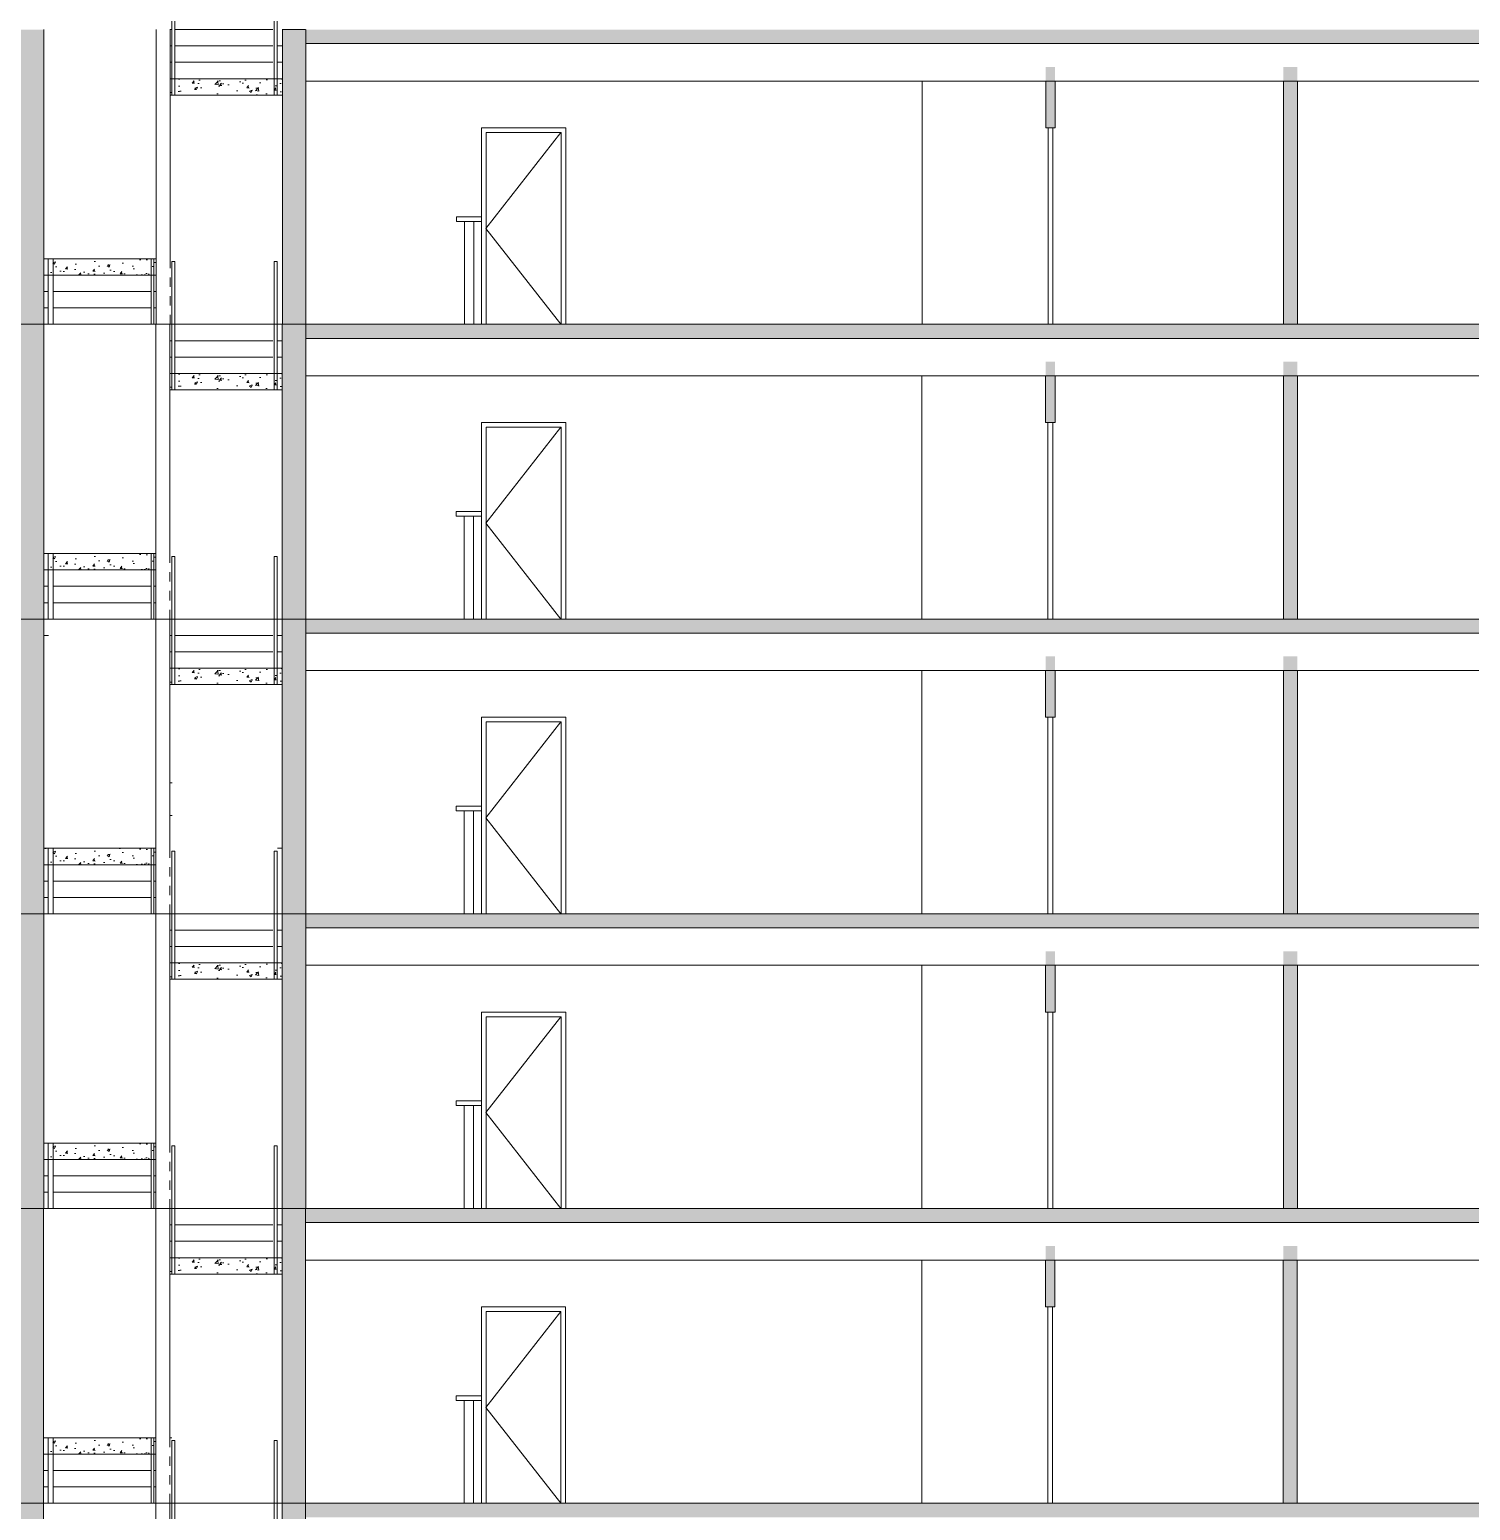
# Model space of a CAD drawing. Header units: millimetres. Extents: x 2878 to 6301, y 540 to 1980.
# Drawn here: x 3053.64 to 3069.04, y 969.55 to 985.38 of the extents above; entities that cross this region are included whole.
import ezdxf

# ---------------------------------------------------------------- set-up
doc = ezdxf.new("R2010")
doc.units = ezdxf.units.MM
doc.header["$LTSCALE"] = 4
doc.linetypes.add('HIDDEN', pattern=[0.375, 0.25, -0.125])
for name, color, linetype, lineweight in [('ALVENARIA', 4, 'Continuous', 20), ('COTAS', 35, 'Continuous', 5), ('PORTA', 2, 'Continuous', 20), ('SOLEIRA', 1, 'Continuous', 5)]:
    doc.layers.add(name, color=color, linetype=linetype, lineweight=lineweight)

msp = doc.modelspace()

# ---------------------------------------------------------------- hatches: boundary and pattern name
at = {"layer": 'PORTA', "ltscale": 9}
h = msp.add_hatch(dxfattribs=at)
h.set_pattern_fill('AR-CONC', color=256, scale=0.0051)
h.set_pattern_definition([(50, (124.5534, -322.1159), (0.92914181, -0.08128934), [0.097155, -1.068705]), (355, (124.5534, -322.1159), (-0.17974145, 0.9743899), [0.077724, -0.85496698]), (100.451445, (124.6308, -322.1227), (0.74940036, 0.89310053), [0.08256904, -0.90826025]), (46.1842, (124.5534, -321.8568), (1.3825031, -0.21441587), [0.1457325, -1.6030575]), (96.63556, (124.6686, -321.8747), (1.2107611, 1.26187324), [0.1238536, -1.3623916]), (351.18415, (124.5534, -321.8568), (1.2107611, 1.26187324), [0.11658583, -1.28244463]), (21, (124.6829, -321.9216), (0.7732334, -0.52155251), [0.097155, -1.068705]), (326, (124.6829, -321.9216), (0.31519034, 0.93935863), [0.077724, -0.854964]), (71.451445, (124.7474, -321.9651), (1.08842374, 0.41780612), [0.08256904, -0.90825868]), (37.5, (124.5534, -322.11592), (0.015751877, 0.431230698), [0, -0.8446008, 0, -0.867918, 0, -0.8582025]), (7.5, (124.5534, -322.1159), (0.34078028, 0.51092093), [0, -0.4948428, 0, -0.8251698, 0, -0.3270885]), (327.5, (124.26452, -322.11592), (0.691512035, -0.029216594), [0, -0.32385, 0, -1.010412, 0, -1.340739]), (317.5, (124.135, -322.1159), (0.75545883, 0.1296751), [0, -0.421005, 0, -0.6710172, 0, -0.952119])])
h.paths.add_polyline_path([(3077.793, 985.379), (3056.592, 985.379), (3056.592, 985.229), (3077.793, 985.229)])
h.paths.add_polyline_path([(3053.792, 985.379), (3053.543, 985.379), (3053.543, 982.229), (3053.792, 982.229)])
h.paths.add_polyline_path([(3056.592, 985.379), (3056.343, 985.379), (3056.343, 982.229), (3056.592, 982.229)])
h.paths.add_polyline_path([(3064.603, 984.979), (3064.503, 984.979), (3064.503, 984.329), (3064.603, 984.329)])
h.paths.add_polyline_path([(3067.193, 984.979), (3067.043, 984.979), (3067.043, 982.229), (3067.193, 982.229)])
at = {"layer": 'PORTA'}
h = msp.add_hatch(dxfattribs=at)
h.set_pattern_fill('AR-CONC', color=256, scale=0.0016)
h.set_pattern_definition([(50, (124.55166, -322.11592), (0.29149547, -0.025502537), [0.03048, -0.33528]), (355, (124.55166, -322.11592), (-0.056389474, 0.305690952), [0.024384, -0.268224935]), (100.451445, (124.57595, -322.11805), (0.235105995, 0.280188403), [0.025904014, -0.28494439]), (46.1842, (124.55166, -322.03464), (0.433726465, -0.067267725), [0.04572, -0.50292]), (96.635558, (124.5878, -322.04025), (0.379846614, 0.3958818), [0.03885604, -0.42741697]), (351.184151, (124.55166, -322.03464), (0.379846615, 0.3958818), [0.03657595, -0.40233557]), (21, (124.5923, -322.05496), (0.242583026, -0.163624317), [0.03048, -0.33528]), (326, (124.5923, -322.05496), (0.098883245, 0.294700746), [0.024384, -0.268224]), (71.451445, (124.61251, -322.0686), (0.34146627, 0.13107643), [0.025904014, -0.2849439]), (37.5, (124.55166, -322.11592), (0.0049417652, 0.1352880622), [0, -0.2649728, 0, -0.272288, 0, -0.26924]), (7.5, (124.55166, -322.11592), (0.10691146, 0.16028892), [0, -0.1552448, 0, -0.2588768, 0, -0.102616]), (327.5, (124.46103, -322.11592), (0.2169449523, -0.0091659904), [0, -0.1016, 0, -0.316992, 0, -0.420624]), (317.5, (124.4204, -322.11592), (0.23700669, 0.040682386), [0, -0.13208, 0, -0.2105152, 0, -0.298704])])
h.paths.add_polyline_path([(3053.79, 982.929), (3054.99, 982.929), (3054.99, 982.754), (3053.79, 982.754)])
h.paths.add_polyline_path([(3055.14, 984.854), (3056.34, 984.854), (3056.34, 984.679), (3055.14, 984.679)])
at = {"layer": 'PORTA', "ltscale": 9}
h = msp.add_hatch(dxfattribs=at)
h.set_pattern_fill('AR-CONC', color=256, scale=0.0051)
h.set_pattern_definition([(50, (124.5525, -325.2659), (0.92914181, -0.08128934), [0.097155, -1.068705]), (355, (124.5525, -325.2659), (-0.17974145, 0.9743899), [0.077724, -0.85496698]), (100.451445, (124.62995, -325.2727), (0.74940036, 0.89310053), [0.08256904, -0.90826025]), (46.1842, (124.5525, -325.0068), (1.3825031, -0.21441587), [0.1457325, -1.6030575]), (96.63556, (124.6677, -325.0247), (1.2107611, 1.26187324), [0.1238536, -1.3623916]), (351.18415, (124.5525, -325.0068), (1.2107611, 1.26187324), [0.11658583, -1.28244463]), (21, (124.6821, -325.0716), (0.7732334, -0.52155251), [0.097155, -1.068705]), (326, (124.6821, -325.0716), (0.31519034, 0.93935863), [0.077724, -0.854964]), (71.451445, (124.7465, -325.1151), (1.08842374, 0.41780612), [0.08256904, -0.90825868]), (37.5, (124.55253, -325.26592), (0.015751877, 0.431230698), [0, -0.8446008, 0, -0.867918, 0, -0.8582025]), (7.5, (124.55253, -325.2659), (0.34078028, 0.51092093), [0, -0.4948428, 0, -0.8251698, 0, -0.3270885]), (327.5, (124.26365, -325.26592), (0.691512035, -0.029216594), [0, -0.32385, 0, -1.010412, 0, -1.340739]), (317.5, (124.1341, -325.2659), (0.75545883, 0.1296751), [0, -0.421005, 0, -0.6710172, 0, -0.952119])])
h.paths.add_polyline_path([(3077.793, 982.229), (3056.592, 982.229), (3056.592, 982.079), (3077.793, 982.079)])
h.paths.add_polyline_path([(3053.792, 982.229), (3053.542, 982.229), (3053.542, 979.079), (3053.792, 979.079)])
h.paths.add_polyline_path([(3056.592, 982.229), (3056.342, 982.229), (3056.342, 979.079), (3056.592, 979.079)])
h.paths.add_polyline_path([(3064.602, 981.829), (3064.502, 981.829), (3064.502, 981.179), (3064.602, 981.179)])
h.paths.add_polyline_path([(3067.193, 981.829), (3067.043, 981.829), (3067.043, 979.079), (3067.193, 979.079)])
at = {"layer": 'PORTA'}
h = msp.add_hatch(dxfattribs=at)
h.set_pattern_fill('AR-CONC', color=256, scale=0.0016)
h.set_pattern_definition([(50, (124.55166, -325.26592), (0.29149547, -0.025502537), [0.03048, -0.33528]), (355, (124.55166, -325.26592), (-0.056389474, 0.305690952), [0.024384, -0.268224935]), (100.451445, (124.57595, -325.26805), (0.235105995, 0.280188403), [0.025904014, -0.28494439]), (46.1842, (124.55166, -325.18464), (0.433726465, -0.067267725), [0.04572, -0.50292]), (96.635558, (124.5878, -325.19025), (0.379846614, 0.3958818), [0.03885604, -0.42741697]), (351.184151, (124.55166, -325.18464), (0.379846615, 0.3958818), [0.03657595, -0.40233557]), (21, (124.5923, -325.20496), (0.242583026, -0.163624317), [0.03048, -0.33528]), (326, (124.5923, -325.20496), (0.098883245, 0.294700746), [0.024384, -0.268224]), (71.451445, (124.61251, -325.2186), (0.34146627, 0.13107643), [0.025904014, -0.2849439]), (37.5, (124.55166, -325.26592), (0.0049417652, 0.1352880622), [0, -0.2649728, 0, -0.272288, 0, -0.26924]), (7.5, (124.55166, -325.26592), (0.10691146, 0.16028892), [0, -0.1552448, 0, -0.2588768, 0, -0.102616]), (327.5, (124.46103, -325.26592), (0.2169449523, -0.0091659904), [0, -0.1016, 0, -0.316992, 0, -0.420624]), (317.5, (124.4204, -325.26592), (0.23700669, 0.040682386), [0, -0.13208, 0, -0.2105152, 0, -0.298704])])
h.paths.add_polyline_path([(3053.79, 979.779), (3054.99, 979.779), (3054.99, 979.604), (3053.79, 979.604)])
h.paths.add_polyline_path([(3055.14, 981.704), (3056.34, 981.704), (3056.34, 981.529), (3055.14, 981.529)])
at = {"layer": 'PORTA', "ltscale": 9}
h = msp.add_hatch(dxfattribs=at)
h.set_pattern_fill('AR-CONC', color=256, scale=0.0051)
h.set_pattern_definition([(50, (124.5525, -328.4159), (0.92914181, -0.08128934), [0.097155, -1.068705]), (355, (124.5525, -328.4159), (-0.17974145, 0.9743899), [0.077724, -0.85496698]), (100.451445, (124.62995, -328.4227), (0.74940036, 0.89310053), [0.08256904, -0.90826025]), (46.1842, (124.5525, -328.1568), (1.3825031, -0.21441587), [0.1457325, -1.6030575]), (96.63556, (124.6677, -328.1747), (1.2107611, 1.26187324), [0.1238536, -1.3623916]), (351.18415, (124.5525, -328.1568), (1.2107611, 1.26187324), [0.11658583, -1.28244463]), (21, (124.6821, -328.2216), (0.7732334, -0.52155251), [0.097155, -1.068705]), (326, (124.6821, -328.2216), (0.31519034, 0.93935863), [0.077724, -0.854964]), (71.451445, (124.7465, -328.2651), (1.08842374, 0.41780612), [0.08256904, -0.90825868]), (37.5, (124.55253, -328.41592), (0.015751877, 0.431230698), [0, -0.8446008, 0, -0.867918, 0, -0.8582025]), (7.5, (124.55253, -328.4159), (0.34078028, 0.51092093), [0, -0.4948428, 0, -0.8251698, 0, -0.3270885]), (327.5, (124.26365, -328.41592), (0.691512035, -0.029216594), [0, -0.32385, 0, -1.010412, 0, -1.340739]), (317.5, (124.1341, -328.4159), (0.75545883, 0.1296751), [0, -0.421005, 0, -0.6710172, 0, -0.952119])])
h.paths.add_polyline_path([(3077.793, 979.079), (3056.592, 979.079), (3056.592, 978.929), (3077.793, 978.929)])
h.paths.add_polyline_path([(3053.792, 979.079), (3053.542, 979.079), (3053.542, 975.929), (3053.792, 975.929)])
h.paths.add_polyline_path([(3056.592, 979.079), (3056.342, 979.079), (3056.342, 975.929), (3056.592, 975.929)])
h.paths.add_polyline_path([(3064.602, 978.679), (3064.502, 978.679), (3064.502, 978.029), (3064.602, 978.029)])
h.paths.add_polyline_path([(3067.193, 978.679), (3067.043, 978.679), (3067.043, 975.929), (3067.193, 975.929)])
at = {"layer": 'PORTA'}
h = msp.add_hatch(dxfattribs=at)
h.set_pattern_fill('AR-CONC', color=256, scale=0.0016)
h.set_pattern_definition([(50, (124.55166, -328.41592), (0.29149547, -0.025502537), [0.03048, -0.33528]), (355, (124.55166, -328.41592), (-0.056389474, 0.305690952), [0.024384, -0.268224935]), (100.451445, (124.57595, -328.41805), (0.235105995, 0.280188403), [0.025904014, -0.28494439]), (46.1842, (124.55166, -328.33464), (0.433726465, -0.067267725), [0.04572, -0.50292]), (96.635558, (124.5878, -328.34025), (0.379846614, 0.3958818), [0.03885604, -0.42741697]), (351.184151, (124.55166, -328.33464), (0.379846615, 0.3958818), [0.03657595, -0.40233557]), (21, (124.5923, -328.35496), (0.242583026, -0.163624317), [0.03048, -0.33528]), (326, (124.5923, -328.35496), (0.098883245, 0.294700746), [0.024384, -0.268224]), (71.451445, (124.61251, -328.3686), (0.34146627, 0.13107643), [0.025904014, -0.2849439]), (37.5, (124.55166, -328.41592), (0.0049417652, 0.1352880622), [0, -0.2649728, 0, -0.272288, 0, -0.26924]), (7.5, (124.55166, -328.41592), (0.10691146, 0.16028892), [0, -0.1552448, 0, -0.2588768, 0, -0.102616]), (327.5, (124.46103, -328.41592), (0.2169449523, -0.0091659904), [0, -0.1016, 0, -0.316992, 0, -0.420624]), (317.5, (124.4204, -328.41592), (0.23700669, 0.040682386), [0, -0.13208, 0, -0.2105152, 0, -0.298704])])
h.paths.add_polyline_path([(3053.79, 976.629), (3054.99, 976.629), (3054.99, 976.454), (3053.79, 976.454)])
h.paths.add_polyline_path([(3055.14, 978.554), (3056.34, 978.554), (3056.34, 978.379), (3055.14, 978.379)])
at = {"layer": 'PORTA', "ltscale": 9}
h = msp.add_hatch(dxfattribs=at)
h.set_pattern_fill('AR-CONC', color=256, scale=0.0051)
h.set_pattern_definition([(50, (124.5525, -331.5659), (0.92914181, -0.08128934), [0.097155, -1.068705]), (355, (124.5525, -331.5659), (-0.17974145, 0.9743899), [0.077724, -0.85496698]), (100.451445, (124.62995, -331.5727), (0.74940036, 0.89310053), [0.08256904, -0.90826025]), (46.1842, (124.5525, -331.3068), (1.3825031, -0.21441587), [0.1457325, -1.6030575]), (96.63556, (124.6677, -331.3247), (1.2107611, 1.26187324), [0.1238536, -1.3623916]), (351.18415, (124.5525, -331.3068), (1.2107611, 1.26187324), [0.11658583, -1.28244463]), (21, (124.6821, -331.3716), (0.7732334, -0.52155251), [0.097155, -1.068705]), (326, (124.6821, -331.3716), (0.31519034, 0.93935863), [0.077724, -0.854964]), (71.451445, (124.7465, -331.4151), (1.08842374, 0.41780612), [0.08256904, -0.90825868]), (37.5, (124.55253, -331.56592), (0.015751877, 0.431230698), [0, -0.8446008, 0, -0.867918, 0, -0.8582025]), (7.5, (124.55253, -331.5659), (0.34078028, 0.51092093), [0, -0.4948428, 0, -0.8251698, 0, -0.3270885]), (327.5, (124.26365, -331.56592), (0.691512035, -0.029216594), [0, -0.32385, 0, -1.010412, 0, -1.340739]), (317.5, (124.1341, -331.5659), (0.75545883, 0.1296751), [0, -0.421005, 0, -0.6710172, 0, -0.952119])])
h.paths.add_polyline_path([(3077.793, 975.929), (3056.592, 975.929), (3056.592, 975.779), (3077.793, 975.779)])
h.paths.add_polyline_path([(3053.792, 975.929), (3053.542, 975.929), (3053.542, 972.779), (3053.792, 972.779)])
h.paths.add_polyline_path([(3056.592, 975.929), (3056.342, 975.929), (3056.342, 972.779), (3056.592, 972.779)])
h.paths.add_polyline_path([(3064.602, 975.529), (3064.502, 975.529), (3064.502, 974.879), (3064.602, 974.879)])
h.paths.add_polyline_path([(3067.193, 975.529), (3067.043, 975.529), (3067.043, 972.779), (3067.193, 972.779)])
at = {"layer": 'PORTA'}
h = msp.add_hatch(dxfattribs=at)
h.set_pattern_fill('AR-CONC', color=256, scale=0.0016)
h.set_pattern_definition([(50, (124.55166, -331.56592), (0.29149547, -0.025502537), [0.03048, -0.33528]), (355, (124.55166, -331.56592), (-0.056389474, 0.305690952), [0.024384, -0.268224935]), (100.451445, (124.57595, -331.56805), (0.235105995, 0.280188403), [0.025904014, -0.28494439]), (46.1842, (124.55166, -331.48464), (0.433726465, -0.067267725), [0.04572, -0.50292]), (96.635558, (124.5878, -331.49025), (0.379846614, 0.3958818), [0.03885604, -0.42741697]), (351.184151, (124.55166, -331.48464), (0.379846615, 0.3958818), [0.03657595, -0.40233557]), (21, (124.5923, -331.50496), (0.242583026, -0.163624317), [0.03048, -0.33528]), (326, (124.5923, -331.50496), (0.098883245, 0.294700746), [0.024384, -0.268224]), (71.451445, (124.61251, -331.5186), (0.34146627, 0.13107643), [0.025904014, -0.2849439]), (37.5, (124.55166, -331.56592), (0.0049417652, 0.1352880622), [0, -0.2649728, 0, -0.272288, 0, -0.26924]), (7.5, (124.55166, -331.56592), (0.10691146, 0.16028892), [0, -0.1552448, 0, -0.2588768, 0, -0.102616]), (327.5, (124.46103, -331.56592), (0.2169449523, -0.0091659904), [0, -0.1016, 0, -0.316992, 0, -0.420624]), (317.5, (124.4204, -331.56592), (0.23700669, 0.040682386), [0, -0.13208, 0, -0.2105152, 0, -0.298704])])
h.paths.add_polyline_path([(3053.79, 973.479), (3054.99, 973.479), (3054.99, 973.304), (3053.79, 973.304)])
h.paths.add_polyline_path([(3055.14, 975.404), (3056.34, 975.404), (3056.34, 975.229), (3055.14, 975.229)])
at = {"layer": 'PORTA', "ltscale": 9}
h = msp.add_hatch(dxfattribs=at)
h.set_pattern_fill('AR-CONC', color=256, scale=0.0051)
h.set_pattern_definition([(50, (124.55166, -334.7159), (0.92914181, -0.08128934), [0.097155, -1.068705]), (355, (124.5517, -334.7159), (-0.17974145, 0.9743899), [0.077724, -0.85496698]), (100.451445, (124.6291, -334.7227), (0.74940036, 0.89310053), [0.08256904, -0.90826025]), (46.1842, (124.5517, -334.4568), (1.3825031, -0.21441587), [0.1457325, -1.6030575]), (96.63556, (124.6669, -334.4747), (1.2107611, 1.26187324), [0.1238536, -1.3623916]), (351.18415, (124.5517, -334.4568), (1.2107611, 1.26187324), [0.11658583, -1.28244463]), (21, (124.6812, -334.5216), (0.7732334, -0.52155251), [0.097155, -1.068705]), (326, (124.6812, -334.5216), (0.31519034, 0.93935863), [0.077724, -0.854964]), (71.451445, (124.7456, -334.5651), (1.08842374, 0.41780612), [0.08256904, -0.90825868]), (37.5, (124.55166, -334.71592), (0.015751877, 0.431230698), [0, -0.8446008, 0, -0.867918, 0, -0.8582025]), (7.5, (124.55166, -334.7159), (0.34078028, 0.51092093), [0, -0.4948428, 0, -0.8251698, 0, -0.3270885]), (327.5, (124.2628, -334.71592), (0.691512035, -0.029216594), [0, -0.32385, 0, -1.010412, 0, -1.340739]), (317.5, (124.13325, -334.7159), (0.75545883, 0.1296751), [0, -0.421005, 0, -0.6710172, 0, -0.952119])])
h.paths.add_polyline_path([(3077.792, 972.779), (3056.591, 972.779), (3056.591, 972.629), (3077.792, 972.629)])
h.paths.add_polyline_path([(3053.791, 972.779), (3053.541, 972.779), (3053.541, 969.629), (3053.791, 969.629)])
h.paths.add_polyline_path([(3056.591, 972.779), (3056.341, 972.779), (3056.341, 969.629), (3056.591, 969.629)])
h.paths.add_polyline_path([(3064.601, 972.379), (3064.501, 972.379), (3064.501, 971.729), (3064.601, 971.729)])
h.paths.add_polyline_path([(3067.192, 972.379), (3067.042, 972.379), (3067.042, 969.629), (3067.192, 969.629)])
at = {"layer": 'PORTA'}
h = msp.add_hatch(dxfattribs=at)
h.set_pattern_fill('AR-CONC', color=256, scale=0.0016)
h.set_pattern_definition([(50, (124.55166, -334.71592), (0.29149547, -0.025502537), [0.03048, -0.33528]), (355, (124.55166, -334.71592), (-0.056389474, 0.305690952), [0.024384, -0.268224935]), (100.451445, (124.57595, -334.71805), (0.235105995, 0.280188403), [0.025904014, -0.28494439]), (46.1842, (124.55166, -334.63464), (0.433726465, -0.067267725), [0.04572, -0.50292]), (96.635558, (124.5878, -334.64025), (0.379846614, 0.3958818), [0.03885604, -0.42741697]), (351.184151, (124.55166, -334.63464), (0.379846615, 0.3958818), [0.03657595, -0.40233557]), (21, (124.5923, -334.65496), (0.242583026, -0.163624317), [0.03048, -0.33528]), (326, (124.5923, -334.65496), (0.098883245, 0.294700746), [0.024384, -0.268224]), (71.451445, (124.61251, -334.6686), (0.34146627, 0.13107643), [0.025904014, -0.2849439]), (37.5, (124.55166, -334.71592), (0.0049417652, 0.1352880622), [0, -0.2649728, 0, -0.272288, 0, -0.26924]), (7.5, (124.55166, -334.71592), (0.10691146, 0.16028892), [0, -0.1552448, 0, -0.2588768, 0, -0.102616]), (327.5, (124.46103, -334.71592), (0.2169449523, -0.0091659904), [0, -0.1016, 0, -0.316992, 0, -0.420624]), (317.5, (124.4204, -334.71592), (0.23700669, 0.040682386), [0, -0.13208, 0, -0.2105152, 0, -0.298704])])
h.paths.add_polyline_path([(3053.79, 970.329), (3054.99, 970.329), (3054.99, 970.154), (3053.79, 970.154)])
h.paths.add_polyline_path([(3055.14, 972.254), (3056.34, 972.254), (3056.34, 972.079), (3055.14, 972.079)])
at = {"layer": 'PORTA', "ltscale": 9}
h = msp.add_hatch(dxfattribs=at)
h.set_pattern_fill('AR-CONC', color=256, scale=0.0051)
h.set_pattern_definition([(50, (124.55166, -337.8659), (0.92914181, -0.08128934), [0.097155, -1.068705]), (355, (124.5517, -337.8659), (-0.17974145, 0.9743899), [0.077724, -0.85496698]), (100.451445, (124.6291, -337.8727), (0.74940036, 0.89310053), [0.08256904, -0.90826025]), (46.1842, (124.5517, -337.6068), (1.3825031, -0.21441587), [0.1457325, -1.6030575]), (96.63556, (124.6669, -337.6247), (1.2107611, 1.26187324), [0.1238536, -1.3623916]), (351.18415, (124.5517, -337.6068), (1.2107611, 1.26187324), [0.11658583, -1.28244463]), (21, (124.6812, -337.6716), (0.7732334, -0.52155251), [0.097155, -1.068705]), (326, (124.6812, -337.6716), (0.31519034, 0.93935863), [0.077724, -0.854964]), (71.451445, (124.7456, -337.7151), (1.08842374, 0.41780612), [0.08256904, -0.90825868]), (37.5, (124.55166, -337.86592), (0.015751877, 0.431230698), [0, -0.8446008, 0, -0.867918, 0, -0.8582025]), (7.5, (124.55166, -337.8659), (0.34078028, 0.51092093), [0, -0.4948428, 0, -0.8251698, 0, -0.3270885]), (327.5, (124.2628, -337.86592), (0.691512035, -0.029216594), [0, -0.32385, 0, -1.010412, 0, -1.340739]), (317.5, (124.13325, -337.8659), (0.75545883, 0.1296751), [0, -0.421005, 0, -0.6710172, 0, -0.952119])])
h.paths.add_polyline_path([(3077.792, 969.629), (3056.591, 969.629), (3056.591, 969.479), (3077.792, 969.479)])
h.paths.add_polyline_path([(3053.791, 969.629), (3053.541, 969.629), (3053.541, 966.479), (3053.791, 966.479)])
h.paths.add_polyline_path([(3056.591, 969.629), (3056.341, 969.629), (3056.341, 966.479), (3056.591, 966.479)])
h.paths.add_polyline_path([(3064.601, 969.229), (3064.501, 969.229), (3064.501, 968.579), (3064.601, 968.579)])
h.paths.add_polyline_path([(3067.192, 969.229), (3067.042, 969.229), (3067.042, 966.479), (3067.192, 966.479)])

# ---------------------------------------------------------------- linework, layer by layer
at = {"layer": 'ALVENARIA', "ltscale": 90}
for p, q in [((3055.162, 986.049), (3055.162, 984.679)), ((3055.192, 986.049), (3055.192, 984.679)), ((3056.256, 986.049), (3056.256, 984.679)), ((3056.286, 986.049), (3056.286, 984.679)), ((3055.191, 985.379), (3056.24, 985.379)), ((3055.191, 985.204), (3056.24, 985.204)), ((3055.191, 985.029), (3056.24, 985.029)), ((3055.162, 982.899), (3055.162, 981.529)), ((3055.192, 982.899), (3055.192, 981.529)), ((3056.256, 982.899), (3056.256, 981.529)), ((3056.286, 982.899), (3056.286, 981.529)), ((3053.791, 982.754), (3054.99, 982.754)), ((3055.191, 982.229), (3056.24, 982.229)), ((3055.191, 982.054), (3056.24, 982.054)), ((3055.191, 981.879), (3056.24, 981.879)), ((3055.162, 979.749), (3055.162, 978.379)), ((3055.192, 979.749), (3055.192, 978.379)), ((3056.256, 979.749), (3056.256, 978.379)), ((3056.286, 979.749), (3056.286, 978.379)), ((3053.791, 979.604), (3054.99, 979.604)), ((3055.191, 979.079), (3056.24, 979.079)), ((3055.191, 978.904), (3056.24, 978.904)), ((3055.191, 978.729), (3056.24, 978.729)), ((3055.162, 976.599), (3055.162, 975.229)), ((3055.192, 976.599), (3055.192, 975.229)), ((3056.256, 976.599), (3056.256, 975.229)), ((3056.286, 976.599), (3056.286, 975.229)), ((3053.791, 976.454), (3054.99, 976.454)), ((3055.191, 975.929), (3056.24, 975.929)), ((3055.191, 975.754), (3056.24, 975.754)), ((3055.191, 975.579), (3056.24, 975.579)), ((3055.162, 973.449), (3055.162, 972.079)), ((3055.192, 973.449), (3055.192, 972.079)), ((3056.256, 973.449), (3056.256, 972.079)), ((3056.286, 973.449), (3056.286, 972.079)), ((3053.791, 973.304), (3054.99, 973.304)), ((3055.191, 972.779), (3056.24, 972.779)), ((3055.191, 972.604), (3056.24, 972.604)), ((3055.191, 972.429), (3056.24, 972.429)), ((3055.162, 970.299), (3055.162, 968.929)), ((3055.192, 970.299), (3055.192, 968.929)), ((3056.256, 970.299), (3056.256, 968.929)), ((3056.286, 970.299), (3056.286, 968.929)), ((3053.791, 970.154), (3054.99, 970.154)), ((3055.191, 969.629), (3056.24, 969.629))]:
    msp.add_line(p, q, dxfattribs=at)
at = {"layer": 'ALVENARIA', "ltscale": 9}
for p, q in [((3053.792, 985.379), (3053.792, 982.229)), ((3056.343, 985.379), (3056.343, 982.229)), ((3056.592, 985.379), (3056.592, 982.229)), ((3063.181, 984.829), (3063.181, 982.229)), ((3064.503, 984.329), (3064.503, 984.829)), ((3064.603, 984.329), (3064.603, 984.829)), ((3067.043, 984.829), (3067.043, 982.229)), ((3067.193, 984.829), (3067.193, 982.229)), ((3064.503, 984.329), (3064.603, 984.329)), ((3055.162, 982.899), (3055.192, 982.899)), ((3056.256, 982.899), (3056.286, 982.899)), ((3053.792, 982.229), (3053.792, 979.079)), ((3056.342, 982.229), (3056.342, 979.079)), ((3056.592, 982.229), (3056.592, 979.079)), ((3063.18, 981.679), (3063.18, 979.079)), ((3064.502, 981.179), (3064.502, 981.679)), ((3064.602, 981.179), (3064.602, 981.679)), ((3067.043, 981.679), (3067.043, 979.079)), ((3067.193, 981.679), (3067.193, 979.079)), ((3064.502, 981.179), (3064.602, 981.179)), ((3055.162, 979.749), (3055.192, 979.749)), ((3056.256, 979.749), (3056.286, 979.749)), ((3053.792, 979.079), (3053.792, 975.929)), ((3056.342, 979.079), (3056.342, 975.929)), ((3056.592, 979.079), (3056.592, 975.929)), ((3063.18, 978.529), (3063.18, 975.929)), ((3064.502, 978.029), (3064.502, 978.529)), ((3064.602, 978.029), (3064.602, 978.529)), ((3067.043, 978.529), (3067.043, 975.929)), ((3067.193, 978.529), (3067.193, 975.929)), ((3064.502, 978.029), (3064.602, 978.029)), ((3055.162, 976.599), (3055.192, 976.599)), ((3056.256, 976.599), (3056.286, 976.599)), ((3053.792, 975.929), (3053.792, 972.779)), ((3056.342, 975.929), (3056.342, 972.779)), ((3056.592, 975.929), (3056.592, 972.779)), ((3063.18, 975.379), (3063.18, 972.779)), ((3064.502, 974.879), (3064.502, 975.379)), ((3064.602, 974.879), (3064.602, 975.379)), ((3067.043, 975.379), (3067.043, 972.779)), ((3067.193, 975.379), (3067.193, 972.779)), ((3064.502, 974.879), (3064.602, 974.879)), ((3055.162, 973.449), (3055.192, 973.449)), ((3056.256, 973.449), (3056.286, 973.449)), ((3053.791, 972.779), (3053.791, 969.629)), ((3056.341, 972.779), (3056.341, 969.629)), ((3056.591, 972.779), (3056.591, 969.629)), ((3063.179, 972.229), (3063.179, 969.629)), ((3064.501, 971.729), (3064.501, 972.229)), ((3064.601, 971.729), (3064.601, 972.229)), ((3067.042, 972.229), (3067.042, 969.629)), ((3067.192, 972.229), (3067.192, 969.629)), ((3064.501, 971.729), (3064.601, 971.729)), ((3055.162, 970.299), (3055.192, 970.299)), ((3056.256, 970.299), (3056.286, 970.299)), ((3053.791, 969.629), (3053.791, 966.479)), ((3056.341, 969.629), (3056.341, 966.479)), ((3056.591, 969.629), (3056.591, 966.479))]:
    msp.add_line(p, q, dxfattribs=at)
at = {"layer": 'ALVENARIA', "linetype": 'ByBlock', "ltscale": 0.03}
for p, q in [((3054.992, 985.379), (3054.992, 982.229)), ((3054.991, 982.229), (3054.991, 979.079)), ((3054.991, 979.079), (3054.991, 975.929)), ((3054.991, 975.929), (3054.991, 972.779)), ((3054.99, 972.779), (3054.99, 969.629)), ((3054.99, 969.629), (3054.99, 966.479))]:
    msp.add_line(p, q, dxfattribs=at)
at = {"layer": 'ALVENARIA'}
for p, q in [((3055.162, 985.379), (3055.14, 985.379)), ((3056.589, 985.379), (3056.341, 985.379)), ((3056.592, 985.229), (3077.793, 985.229)), ((3056.341, 984.854), (3055.14, 984.854)), ((3056.341, 984.679), (3055.14, 984.679)), ((3054.99, 982.929), (3053.791, 982.929)), ((3032.44, 982.229), (3077.793, 982.229)), ((3032.441, 982.229), (3077.793, 982.229)), ((3055.162, 982.229), (3055.14, 982.229)), ((3056.589, 982.229), (3056.341, 982.229)), ((3056.592, 982.079), (3077.793, 982.079)), ((3056.341, 981.704), (3055.14, 981.704)), ((3056.341, 981.529), (3055.14, 981.529)), ((3054.99, 979.779), (3053.791, 979.779)), ((3032.44, 979.079), (3077.793, 979.079)), ((3032.44, 979.079), (3077.793, 979.079)), ((3055.162, 979.079), (3055.14, 979.079)), ((3056.589, 979.079), (3056.341, 979.079)), ((3056.592, 978.929), (3077.793, 978.929)), ((3056.341, 978.554), (3055.14, 978.554)), ((3056.341, 978.379), (3055.14, 978.379)), ((3054.99, 976.629), (3053.791, 976.629)), ((3056.291, 976.629), (3056.342, 976.629)), ((3032.44, 975.929), (3077.793, 975.929)), ((3032.44, 975.929), (3077.793, 975.929)), ((3055.162, 975.929), (3055.14, 975.929)), ((3056.589, 975.929), (3056.341, 975.929)), ((3056.592, 975.779), (3077.793, 975.779)), ((3056.341, 975.404), (3055.14, 975.404)), ((3056.341, 975.229), (3055.14, 975.229)), ((3054.99, 973.479), (3053.791, 973.479)), ((3032.439, 972.779), (3077.792, 972.779)), ((3032.44, 972.779), (3077.793, 972.779)), ((3055.162, 972.779), (3055.14, 972.779)), ((3056.589, 972.779), (3056.341, 972.779)), ((3056.591, 972.629), (3077.792, 972.629)), ((3056.341, 972.254), (3055.14, 972.254)), ((3056.341, 972.079), (3055.14, 972.079)), ((3054.99, 970.329), (3053.791, 970.329)), ((3055.14, 970.329), (3055.162, 970.329)), ((3032.439, 969.629), (3077.792, 969.629)), ((3032.439, 969.629), (3077.792, 969.629)), ((3055.162, 969.629), (3055.14, 969.629)), ((3056.589, 969.629), (3056.341, 969.629))]:
    msp.add_line(p, q, dxfattribs=at)
at = {"layer": 'ALVENARIA', "ltscale": 0.03}
for p, q in [((3055.142, 985.379), (3055.142, 982.929)), ((3055.141, 982.229), (3055.141, 979.779)), ((3055.141, 979.079), (3055.141, 976.629)), ((3055.141, 975.929), (3055.141, 973.479)), ((3055.14, 972.779), (3055.14, 970.329)), ((3055.14, 969.629), (3055.14, 967.179))]:
    msp.add_line(p, q, dxfattribs=at)
at = {"layer": 'ALVENARIA', "linetype": 'ByBlock'}
for p, q in [((3055.162, 985.204), (3055.14, 985.204)), ((3056.34, 985.204), (3056.29, 985.204)), ((3055.162, 985.029), (3055.14, 985.029)), ((3056.34, 985.029), (3056.29, 985.029)), ((3055.162, 982.054), (3055.14, 982.054)), ((3056.34, 982.054), (3056.29, 982.054)), ((3055.162, 981.879), (3055.14, 981.879)), ((3056.34, 981.879), (3056.29, 981.879)), ((3053.791, 978.904), (3053.841, 978.904)), ((3055.162, 978.904), (3055.14, 978.904)), ((3056.34, 978.904), (3056.29, 978.904)), ((3055.162, 978.729), (3055.14, 978.729)), ((3056.34, 978.729), (3056.29, 978.729)), ((3055.162, 975.754), (3055.14, 975.754)), ((3056.34, 975.754), (3056.29, 975.754)), ((3055.162, 975.579), (3055.14, 975.579)), ((3056.34, 975.579), (3056.29, 975.579)), ((3055.162, 972.604), (3055.14, 972.604)), ((3056.34, 972.604), (3056.29, 972.604)), ((3055.162, 972.429), (3055.14, 972.429)), ((3056.34, 972.429), (3056.29, 972.429))]:
    msp.add_line(p, q, dxfattribs=at)
at = {"layer": 'ALVENARIA', "linetype": 'HIDDEN', "ltscale": 90}
for p, q in [((3053.84, 982.929), (3053.84, 982.229)), ((3053.891, 982.929), (3053.891, 982.229)), ((3054.939, 982.929), (3054.939, 982.229)), ((3054.968, 982.929), (3054.968, 982.229)), ((3053.89, 982.579), (3054.939, 982.579)), ((3053.89, 982.404), (3054.939, 982.404)), ((3053.89, 982.229), (3054.939, 982.229)), ((3053.84, 979.779), (3053.84, 979.079)), ((3053.891, 979.779), (3053.891, 979.079)), ((3054.939, 979.779), (3054.939, 979.079)), ((3054.968, 979.779), (3054.968, 979.079)), ((3053.89, 979.429), (3054.939, 979.429)), ((3053.89, 979.254), (3054.939, 979.254)), ((3053.89, 979.079), (3054.939, 979.079)), ((3053.84, 976.629), (3053.84, 975.929)), ((3053.891, 976.629), (3053.891, 975.929)), ((3054.939, 976.629), (3054.939, 975.929)), ((3054.968, 976.629), (3054.968, 975.929)), ((3053.89, 976.279), (3054.939, 976.279)), ((3053.89, 976.104), (3054.939, 976.104)), ((3053.89, 975.929), (3054.939, 975.929)), ((3053.84, 973.479), (3053.84, 972.779)), ((3053.891, 973.479), (3053.891, 972.779)), ((3054.939, 973.479), (3054.939, 972.779)), ((3054.968, 973.479), (3054.968, 972.779)), ((3053.89, 973.129), (3054.939, 973.129)), ((3053.89, 972.954), (3054.939, 972.954)), ((3053.89, 972.779), (3054.939, 972.779)), ((3053.84, 970.329), (3053.84, 969.629)), ((3053.891, 970.329), (3053.891, 969.629)), ((3054.939, 970.329), (3054.939, 969.629)), ((3054.968, 970.329), (3054.968, 969.629)), ((3053.89, 969.979), (3054.939, 969.979)), ((3053.89, 969.804), (3054.939, 969.804)), ((3053.89, 969.629), (3054.939, 969.629))]:
    msp.add_line(p, q, dxfattribs=at)
at = {"layer": 'ALVENARIA', "linetype": 'HIDDEN', "ltscale": 0.03}
for p, q in [((3055.142, 982.929), (3055.142, 982.229)), ((3055.141, 979.779), (3055.141, 979.079)), ((3055.141, 976.629), (3055.141, 975.929)), ((3055.141, 973.479), (3055.141, 972.779)), ((3055.14, 970.329), (3055.14, 969.629))]:
    msp.add_line(p, q, dxfattribs=at)
at = {"layer": 'ALVENARIA', "linetype": 'HIDDEN'}
for p, q in [((3053.84, 982.579), (3053.79, 982.579)), ((3054.99, 982.579), (3054.968, 982.579)), ((3053.84, 982.404), (3053.79, 982.404)), ((3054.99, 982.404), (3054.968, 982.404)), ((3053.84, 979.429), (3053.79, 979.429)), ((3054.99, 979.429), (3054.968, 979.429)), ((3053.84, 979.254), (3053.79, 979.254)), ((3054.99, 979.254), (3054.968, 979.254)), ((3053.84, 976.279), (3053.79, 976.279)), ((3054.99, 976.279), (3054.968, 976.279)), ((3053.84, 976.104), (3053.79, 976.104)), ((3054.99, 976.104), (3054.968, 976.104)), ((3053.84, 973.129), (3053.79, 973.129)), ((3054.99, 973.129), (3054.968, 973.129)), ((3053.84, 972.954), (3053.79, 972.954)), ((3054.99, 972.954), (3054.968, 972.954)), ((3053.84, 969.979), (3053.79, 969.979)), ((3054.99, 969.979), (3054.968, 969.979)), ((3053.84, 969.804), (3053.79, 969.804)), ((3054.99, 969.804), (3054.968, 969.804))]:
    msp.add_line(p, q, dxfattribs=at)
at = {"layer": 'COTAS'}
for p, q in [((3059.319, 984.279), (3058.519, 983.254)), ((3058.519, 983.254), (3059.319, 982.229)), ((3059.319, 981.129), (3058.519, 980.104)), ((3058.519, 980.104), (3059.319, 979.079)), ((3059.319, 977.979), (3058.519, 976.954)), ((3058.519, 976.954), (3059.319, 975.929)), ((3059.319, 974.829), (3058.519, 973.804)), ((3058.519, 973.804), (3059.319, 972.779)), ((3059.319, 971.679), (3058.519, 970.654)), ((3058.519, 970.654), (3059.319, 969.629))]:
    msp.add_line(p, q, dxfattribs=at)
at = {"layer": 'COTAS', "ltscale": 9}
for p, q in [((3058.203, 983.379), (3058.203, 983.329)), ((3058.203, 983.379), (3058.473, 983.379)), ((3058.473, 983.379), (3058.473, 983.329)), ((3058.203, 983.329), (3058.473, 983.329)), ((3058.202, 980.229), (3058.202, 980.179)), ((3058.202, 980.229), (3058.473, 980.229)), ((3058.473, 980.229), (3058.473, 980.179)), ((3058.202, 980.179), (3058.473, 980.179)), ((3058.202, 977.079), (3058.202, 977.029)), ((3058.202, 977.079), (3058.473, 977.079)), ((3058.473, 977.079), (3058.473, 977.029)), ((3058.202, 977.029), (3058.473, 977.029)), ((3058.202, 973.929), (3058.202, 973.879)), ((3058.202, 973.929), (3058.473, 973.929)), ((3058.202, 973.879), (3058.473, 973.879)), ((3058.473, 973.929), (3058.473, 973.879)), ((3058.201, 970.779), (3058.201, 970.729)), ((3058.201, 970.779), (3058.472, 970.779)), ((3058.201, 970.729), (3058.472, 970.729)), ((3058.472, 970.779), (3058.472, 970.729))]:
    msp.add_line(p, q, dxfattribs=at)
at = {"layer": 'COTAS', "linetype": 'HIDDEN'}
for p, q in [((3055.141, 977.329), (3055.163, 977.329)), ((3055.141, 976.979), (3055.163, 976.979))]:
    msp.add_line(p, q, dxfattribs=at)
at = {"layer": 'PORTA', "ltscale": 9}
for p, q in [((3058.473, 984.329), (3058.473, 983.379)), ((3059.373, 984.329), (3058.473, 984.329)), ((3059.373, 984.329), (3059.373, 982.229)), ((3064.503, 984.329), (3064.503, 984.329)), ((3064.528, 984.329), (3064.528, 982.229)), ((3064.578, 984.329), (3064.578, 982.229)), ((3058.523, 984.279), (3058.523, 982.229)), ((3059.323, 984.279), (3058.523, 984.279)), ((3059.323, 984.279), (3059.323, 982.229)), ((3058.288, 983.329), (3058.288, 982.229)), ((3058.388, 983.329), (3058.388, 982.229)), ((3058.473, 983.329), (3058.473, 982.229)), ((3058.472, 981.179), (3058.473, 980.229)), ((3059.372, 981.179), (3058.472, 981.179)), ((3059.372, 981.179), (3059.372, 979.079)), ((3064.502, 981.179), (3064.502, 981.179)), ((3064.527, 981.179), (3064.527, 979.079)), ((3064.577, 981.179), (3064.577, 979.079)), ((3058.522, 981.129), (3058.522, 979.079)), ((3059.322, 981.129), (3058.522, 981.129)), ((3059.322, 981.129), (3059.322, 979.079)), ((3058.287, 980.179), (3058.287, 979.079)), ((3058.387, 980.179), (3058.387, 979.079)), ((3058.473, 980.179), (3058.473, 979.079)), ((3058.472, 978.029), (3058.473, 977.079)), ((3059.372, 978.029), (3058.472, 978.029)), ((3059.372, 978.029), (3059.372, 975.929)), ((3064.502, 978.029), (3064.502, 978.029)), ((3064.527, 978.029), (3064.527, 975.929)), ((3064.577, 978.029), (3064.577, 975.929)), ((3058.522, 977.979), (3058.522, 975.929)), ((3059.322, 977.979), (3058.522, 977.979)), ((3059.322, 977.979), (3059.322, 975.929)), ((3058.287, 977.029), (3058.287, 975.929)), ((3058.387, 977.029), (3058.387, 975.929)), ((3058.473, 977.029), (3058.473, 975.929)), ((3058.472, 974.879), (3058.473, 973.929)), ((3059.372, 974.879), (3058.472, 974.879)), ((3058.522, 974.829), (3058.522, 972.779)), ((3059.322, 974.829), (3058.522, 974.829)), ((3059.322, 974.829), (3059.322, 972.779)), ((3059.372, 974.879), (3059.372, 972.779)), ((3064.502, 974.879), (3064.502, 974.879)), ((3064.527, 974.879), (3064.527, 972.779)), ((3064.577, 974.879), (3064.577, 972.779)), ((3058.287, 973.879), (3058.287, 972.779)), ((3058.387, 973.879), (3058.387, 972.779)), ((3058.473, 973.879), (3058.473, 972.779)), ((3058.471, 971.729), (3058.472, 970.779)), ((3059.371, 971.729), (3058.471, 971.729)), ((3058.521, 971.679), (3058.521, 969.629)), ((3059.321, 971.679), (3058.521, 971.679)), ((3059.321, 971.679), (3059.321, 969.629)), ((3059.371, 971.729), (3059.371, 969.629)), ((3064.501, 971.729), (3064.501, 971.729)), ((3064.526, 971.729), (3064.526, 969.629)), ((3064.576, 971.729), (3064.576, 969.629)), ((3058.286, 970.729), (3058.286, 969.629)), ((3058.386, 970.729), (3058.386, 969.629)), ((3058.472, 970.729), (3058.472, 969.629))]:
    msp.add_line(p, q, dxfattribs=at)
at = {"layer": 'SOLEIRA'}
for p, q in [((3056.592, 984.829), (3077.543, 984.829)), ((3056.592, 981.679), (3077.543, 981.679)), ((3056.592, 978.529), (3077.543, 978.529)), ((3056.592, 975.379), (3077.543, 975.379)), ((3056.591, 972.229), (3077.542, 972.229))]:
    msp.add_line(p, q, dxfattribs=at)

doc.saveas('drawing.dxf')
